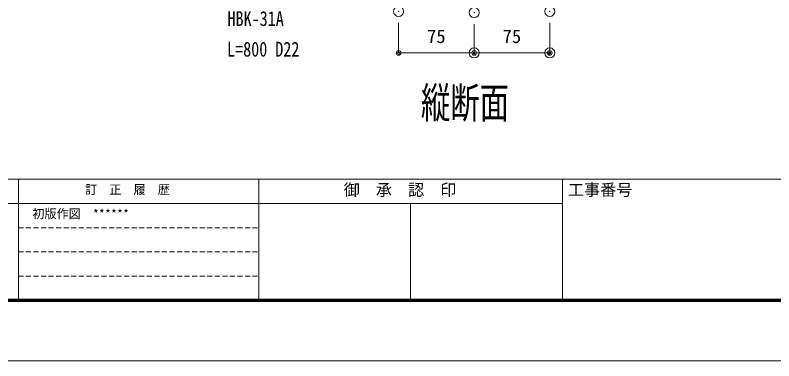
# Model space of a CAD drawing. Units: millimetres, scale not verified. Extents: x -3659 to 3659, y -1188 to 1188.
# Drawn here: x 1648 to 2401, y -1188 to -845 of the extents above; entities that cross this region are included whole.
import ezdxf
from ezdxf.enums import TextEntityAlignment as Align

# ---------------------------------------------------------------- set-up
doc = ezdxf.new("R2010")
doc.units = ezdxf.units.MM
doc.header["$LTSCALE"] = 20
doc.header["$PDMODE"] = 32
doc.header["$PDSIZE"] = 10
doc.linetypes.add('USER3', pattern=[0.375, 0.25, -0.125])
for name, color, linetype, lineweight in [('0-0_0', 7, 'Continuous', 18), ('0-1_DEFPOINTS', 7, 'Continuous', 18), ('0-4_WAKU', 7, 'Continuous', 18), ('0-A_1手摺寸法', 7, 'Continuous', 18)]:
    doc.layers.add(name, color=color, linetype=linetype, lineweight=lineweight)
doc.layers.add('0-2_MOJI', color=7, linetype='Continuous')
doc.styles.add('ＭＳ ゴシック', font='')
doc.styles.get('ＭＳ ゴシック').set_extended_font_data('MS Gothic')

# ---------------------------------------------------------------- blocks, each defined once
blk = doc.blocks.new('_ORIGIN2')
at = {"layer": '0-0_0'}
blk.add_line((-0.5, 0), (-1, 0), dxfattribs=at)
for radius in [0.5, 0.25]:
    blk.add_circle((0, 0), radius, dxfattribs=at)
blk = doc.blocks.new('D107')
at = {"layer": '0-1_DEFPOINTS'}
for p in [(4146.98, -417.49), (4221.98, -418.68), (4221.98, -458.7)]:
    blk.add_point(p, dxfattribs=at)
at = {"layer": '0-A_1手摺寸法'}
for p, q in [((4146.98, -428.99), (4146.98, -458.7)), ((4221.98, -430.18), (4221.98, -458.7)), ((4151.58, -458.7), (4217.38, -458.7))]:
    blk.add_line(p, q, dxfattribs=at)
at = {"layer": '0-A_1手摺寸法', "xscale": 4.6, "yscale": 4.6, "rotation": 180}
blk.add_blockref('_ORIGIN2', (4146.98, -458.7), dxfattribs=at)
at = {"layer": '0-A_1手摺寸法', "xscale": 4.6, "yscale": 4.6}
blk.add_blockref('_ORIGIN2', (4221.98, -458.7), dxfattribs=at)
at = {"layer": '0-A_1手摺寸法', "style": 'ＭＳ ゴシック'}
blk.add_text('75', height=13.49, dxfattribs=at).set_placement((4175.28, -452.95), align=Align.BOTTOM_LEFT)
blk = doc.blocks.new('D108')
at = {"layer": '0-1_DEFPOINTS'}
for p in [(4221.98, -418.68), (4296.98, -417.49), (4296.98, -458.7)]:
    blk.add_point(p, dxfattribs=at)
at = {"layer": '0-A_1手摺寸法'}
for p, q in [((4296.98, -428.99), (4296.98, -458.7)), ((4221.98, -430.18), (4221.98, -458.7)), ((4226.58, -458.7), (4292.38, -458.7))]:
    blk.add_line(p, q, dxfattribs=at)
at = {"layer": '0-A_1手摺寸法', "xscale": 4.6, "yscale": 4.6, "rotation": 180}
blk.add_blockref('_ORIGIN2', (4221.98, -458.7), dxfattribs=at)
at = {"layer": '0-A_1手摺寸法', "xscale": 4.6, "yscale": 4.6}
blk.add_blockref('_ORIGIN2', (4296.98, -458.7), dxfattribs=at)
at = {"layer": '0-A_1手摺寸法', "style": 'ＭＳ ゴシック'}
blk.add_text('75', height=13.49, dxfattribs=at).set_placement((4250.28, -452.95), align=Align.BOTTOM_LEFT)

msp = doc.modelspace()

# ---------------------------------------------------------------- linework, layer by layer
at = {"layer": '0-1_DEFPOINTS', "color": 5}
msp.add_line((294.91, -1188), (3658.91, -1188), dxfattribs=at)
at = {"layer": '0-4_WAKU'}
for p, q in [((374.91, -1008), (3574.91, -1008)), ((1650.91, -1008), (1650.91, -1128)), ((1889.57, -1008), (1889.57, -1128)), ((2190.91, -1008), (2190.91, -1128)), ((1350.91, -1032), (1650.91, -1032)), ((1650.91, -1032), (1889.57, -1032)), ((1889.57, -1032), (2190.91, -1032)), ((2040.24, -1032), (2040.24, -1128)), ((373.71, -1129.2), (3576.11, -1129.2)), ((374.31, -1128.6), (3575.51, -1128.6)), ((374.91, -1128), (3574.91, -1128)), ((375.51, -1127.4), (3574.31, -1127.4)), ((376.11, -1126.8), (3573.71, -1126.8))]:
    msp.add_line(p, q, dxfattribs=at)
at = {"layer": '0-4_WAKU', "linetype": 'USER3'}
for p, q in [((1650.91, -1056), (1889.57, -1056)), ((1650.91, -1080), (1889.57, -1080)), ((1650.91, -1104), (1889.57, -1104))]:
    msp.add_line(p, q, dxfattribs=at)

# ---------------------------------------------------------------- block references
at = {"layer": '0-A_1手摺寸法'}
for name in ['D107', 'D108']:
    msp.add_blockref(name, (-2118.65, -423.94), dxfattribs=at)

# ---------------------------------------------------------------- texts
at = {"layer": '0-0_0', "style": 'ＭＳ ゴシック'}
for s, height, width, p in [('HBK-31A', 14.66, 0.8, (1858.5, -860.32)), ('L=800 D22', 14.66, 0.8, (1858.07, -890.66)), ('縦断面', 30.55, 0.7, (2050.45, -956.51))]:
    msp.add_text(s, height=height, dxfattribs=dict(at, width=width)).set_placement(p, align=Align.BOTTOM_LEFT)
msp.add_text('初版作図\u3000******', height=8.798, dxfattribs=at).set_placement((1664.81, -1049.28), align=Align.BOTTOM_LEFT)
at = {"layer": '0-2_MOJI', "style": 'ＭＳ ゴシック'}
for s, height, p in [('訂\u3000正\u3000履\u3000歴', 8.798, (1717.23, -1025.28)), ('御  承  認  印', 11.73, (1973.8, -1027.79)), ('工事番号', 11.73, (2196.41, -1027.79))]:
    msp.add_text(s, height=height, dxfattribs=at).set_placement(p, align=Align.BOTTOM_LEFT)

doc.saveas('drawing.dxf')
